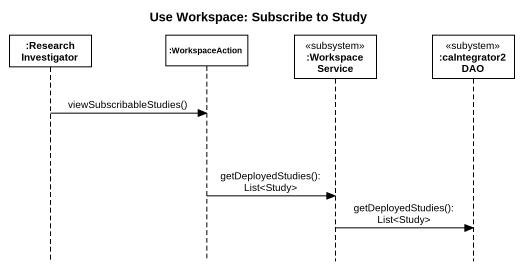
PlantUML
@startuml
title Use Workspace: Subscribe to Study
hide footbox
participant ":Research Investigator" as Research_Investigator
participant ":WorkspaceAction" as WorkspaceAction
participant ":Workspace Service" as Workspace_Service <<subsystem>>
participant ":caIntegrator2 DAO" as caIntegrator2_DAO <<subystem>>

Research_Investigator -> WorkspaceAction : viewSubscribableStudies()
WorkspaceAction -> Workspace_Service : getDeployedStudies(): List<Study>
Workspace_Service -> caIntegrator2_DAO : getDeployedStudies(): List<Study>
@enduml
